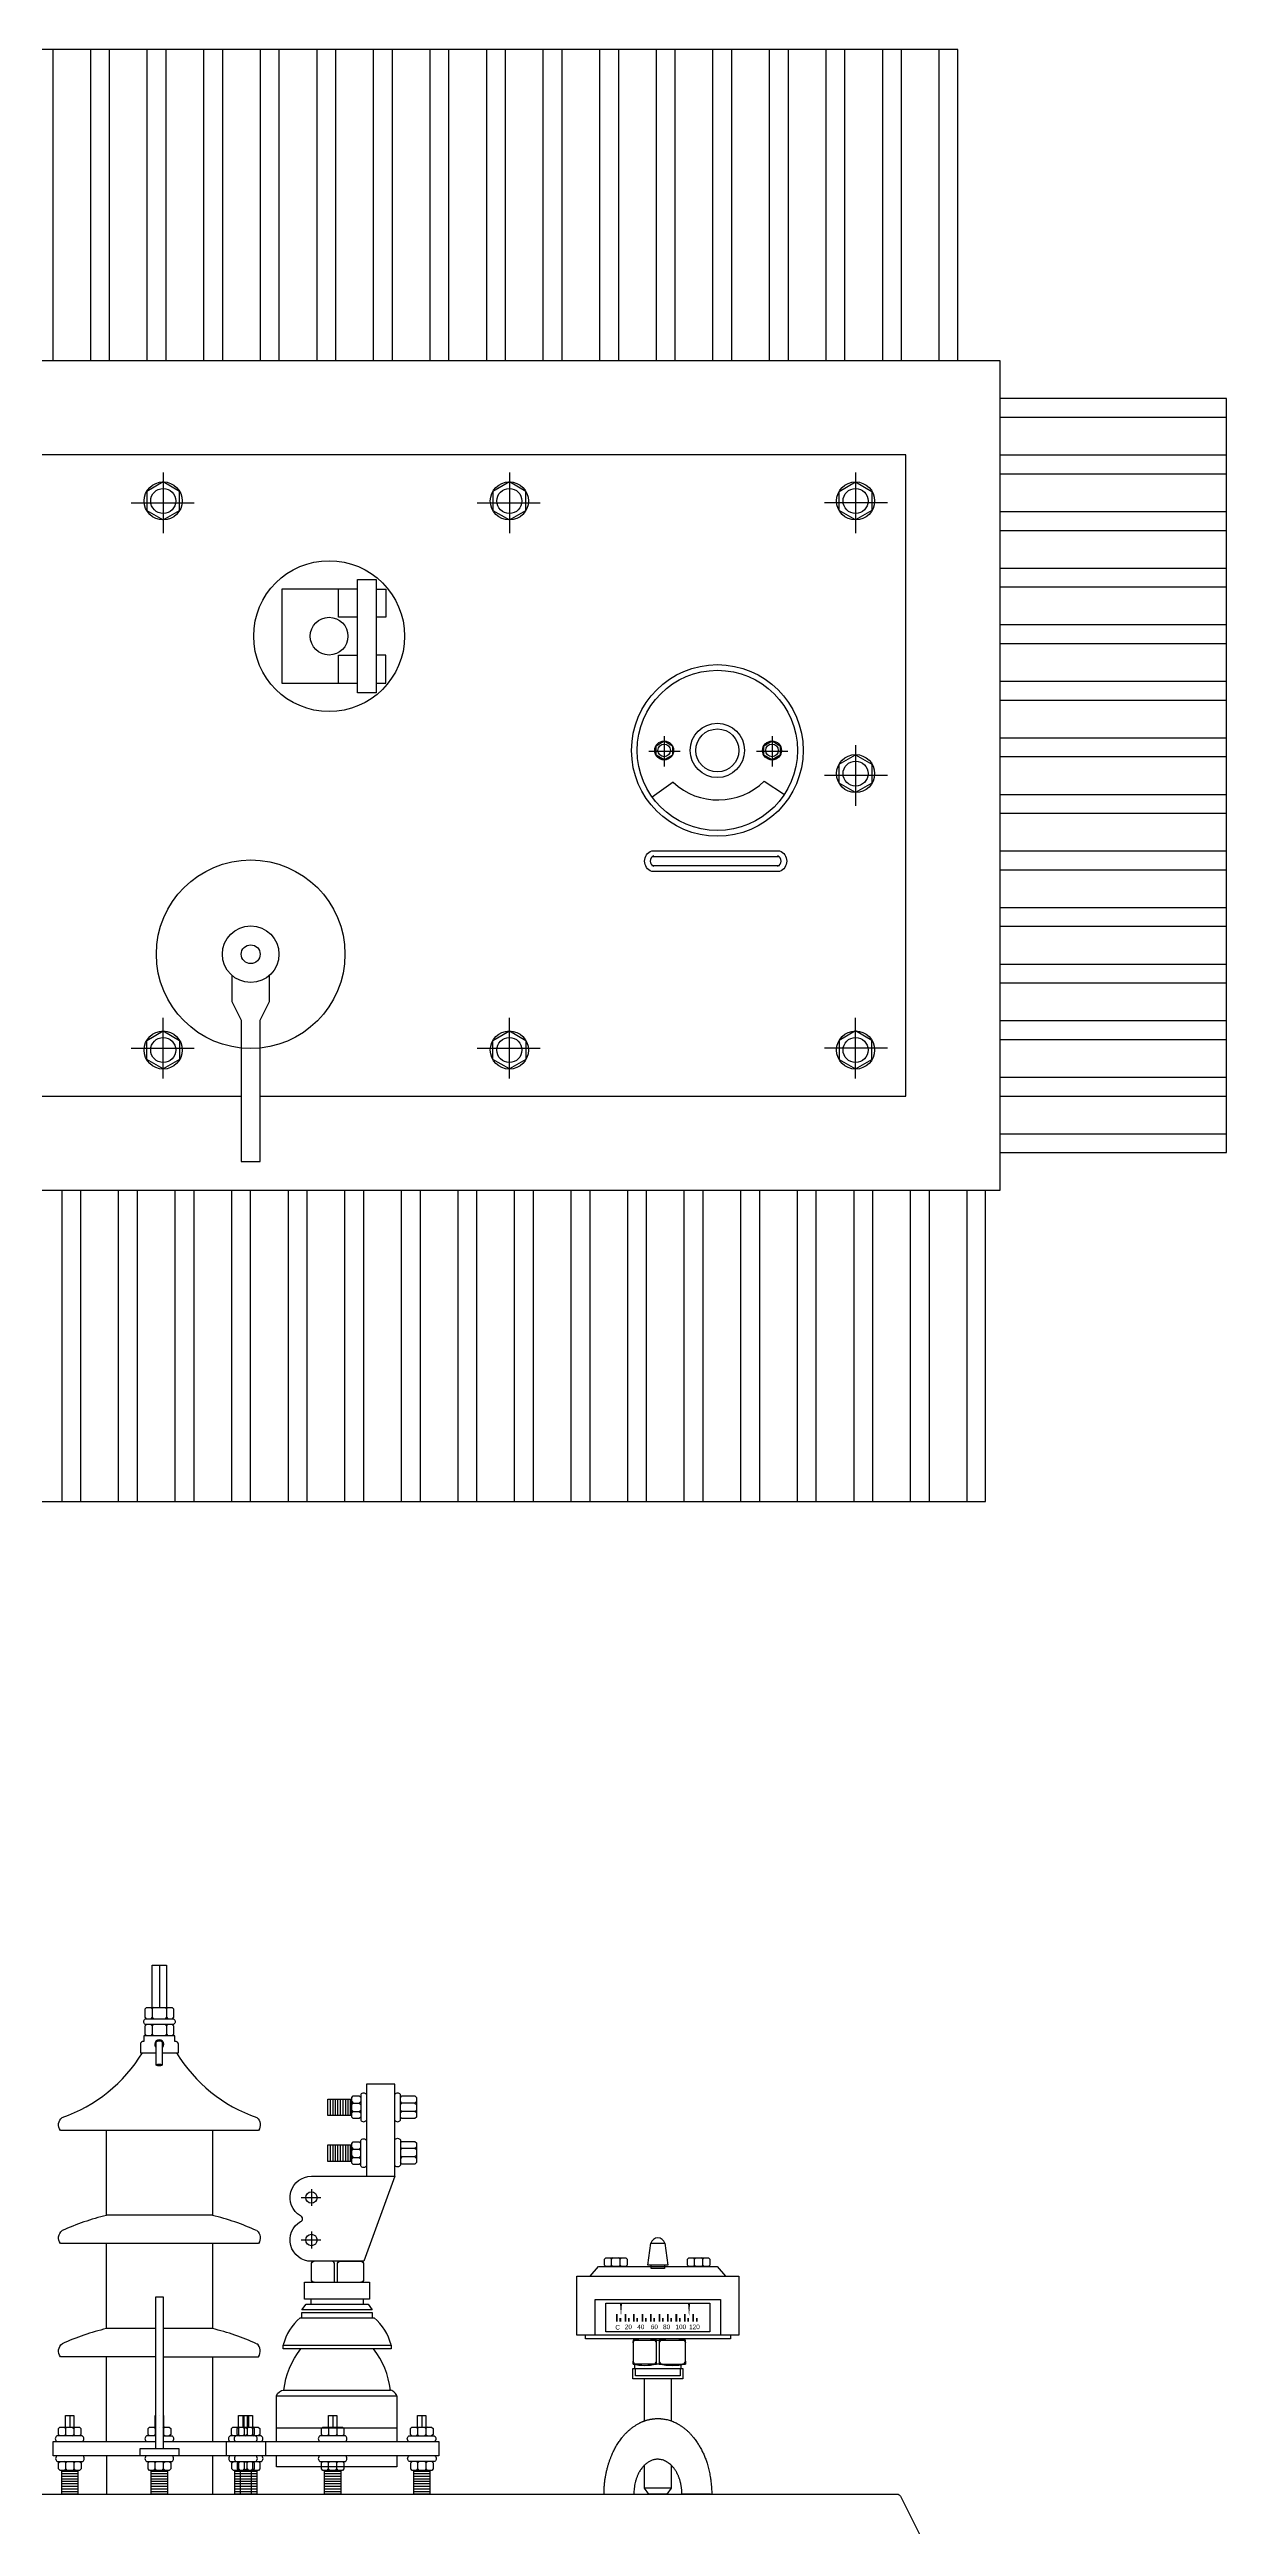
# Model space of a CAD drawing. Header units: millimetres. Extents: x 20927 to 53748, y 38421 to 54891.
# Drawn here: x 34320 to 34944, y 52680 to 53993 of the extents above; entities that cross this region are included whole.
import ezdxf

# ---------------------------------------------------------------- set-up
doc = ezdxf.new("R2010")
doc.units = ezdxf.units.MM
doc.linetypes.add('CENTERX2', pattern=[101.6, 63.5, -12.7, 12.7, -12.7])
doc.layers.add('Btrans.', color=2, linetype='Continuous')
doc.layers.add('HIGHT', color=8, linetype='Continuous')
doc.styles.get("Standard").update_dxf_attribs({"font": 'arial.ttf'})

msp = doc.modelspace()

# ---------------------------------------------------------------- linework, layer by layer
at = {"layer": 'Btrans.'}
for points in [[(34801.2, 53828.4), (34801.2, 53993.4), (33591.2, 53993.4), (33591.2, 53828.4)], [(33598.4, 53388.4), (34823.7, 53388.4), (34823.7, 53828.4), (33568.7, 53828.4), (33568.7, 53708.4), (33448.7, 53708.4), (33448.7, 53808.4), (33568.7, 53808.4)], [(34823.7, 53408.4), (34943.7, 53408.4), (34943.7, 53808.4), (34823.7, 53808.4)], [(34431.2, 53438.4), (34773.7, 53438.4), (34773.7, 53778.4), (33618.7, 53778.4), (33618.7, 53547.5)], [(34201.2, 53438.4), (34421.2, 53438.4)], [(33606, 53388.4), (33606, 53223.4), (34816, 53223.4), (34816, 53388.4)]]:
    msp.add_lwpolyline(points, dxfattribs=at)
msp.add_lwpolyline([(33546.5, 52696.9), (34769.1, 52696.9, -0.284079), (34770.8, 52695.8), (34785.3, 52666.9), (33530.3, 52666.9), (33544.7, 52695.8)], format="xyb", dxfattribs=at)
at = {"layer": 'HIGHT'}
for p, q in [((34321.2, 53993.4), (34321.2, 53828.4)), ((34341.2, 53993.4), (34341.2, 53828.4)), ((34351.2, 53993.4), (34351.2, 53828.4)), ((34371.2, 53993.4), (34371.2, 53828.4)), ((34381.2, 53993.4), (34381.2, 53828.4)), ((34401.2, 53993.4), (34401.2, 53828.4)), ((34411.2, 53993.4), (34411.2, 53828.4)), ((34431.2, 53993.4), (34431.2, 53828.4)), ((34441.2, 53993.4), (34441.2, 53828.4)), ((34461.2, 53993.4), (34461.2, 53828.4)), ((34471.2, 53993.4), (34471.2, 53828.4)), ((34491.2, 53993.4), (34491.2, 53828.4)), ((34501.2, 53993.4), (34501.2, 53828.4)), ((34521.2, 53993.4), (34521.2, 53828.4)), ((34531.2, 53993.4), (34531.2, 53828.4)), ((34551.2, 53993.4), (34551.2, 53828.4)), ((34561.2, 53993.4), (34561.2, 53828.4)), ((34581.2, 53993.4), (34581.2, 53828.4)), ((34591.2, 53993.4), (34591.2, 53828.4)), ((34611.2, 53993.4), (34611.2, 53828.4)), ((34621.2, 53993.4), (34621.2, 53828.4)), ((34641.2, 53993.4), (34641.2, 53828.4)), ((34651.2, 53993.4), (34651.2, 53828.4)), ((34671.2, 53993.4), (34671.2, 53828.4)), ((34681.2, 53993.4), (34681.2, 53828.4)), ((34701.2, 53993.4), (34701.2, 53828.4)), ((34711.2, 53993.4), (34711.2, 53828.4)), ((34731.2, 53993.4), (34731.2, 53828.4)), ((34741.2, 53993.4), (34741.2, 53828.4)), ((34761.2, 53993.4), (34761.2, 53828.4)), ((34771.2, 53993.4), (34771.2, 53828.4)), ((34791.2, 53993.4), (34791.2, 53828.4)), ((34823.7, 53798.4), (34943.7, 53798.4)), ((34823.7, 53778.4), (34943.7, 53778.4)), ((34823.7, 53768.4), (34943.7, 53768.4)), ((34823.7, 53748.4), (34943.7, 53748.4)), ((34823.7, 53738.4), (34943.7, 53738.4)), ((34823.7, 53718.4), (34943.7, 53718.4)), ((34823.7, 53708.4), (34943.7, 53708.4)), ((34823.7, 53688.4), (34943.7, 53688.4)), ((34823.7, 53678.4), (34943.7, 53678.4)), ((34823.7, 53658.4), (34943.7, 53658.4)), ((34823.7, 53648.4), (34943.7, 53648.4)), ((34823.7, 53628.4), (34943.7, 53628.4)), ((34823.7, 53618.4), (34943.7, 53618.4)), ((34650.2, 53604.8), (34639.2, 53596.9)), ((34823.7, 53598.4), (34943.7, 53598.4)), ((34823.7, 53588.4), (34943.7, 53588.4)), ((34638.9, 53565.5), (34706.7, 53565.5)), ((34706.7, 53560.5), (34638.9, 53560.5)), ((34823.7, 53568.4), (34943.7, 53568.4)), ((34823.7, 53558.4), (34943.7, 53558.4)), ((34823.7, 53538.4), (34943.7, 53538.4)), ((34823.7, 53528.4), (34943.7, 53528.4)), ((34823.7, 53508.4), (34943.7, 53508.4)), ((34823.7, 53498.4), (34943.7, 53498.4)), ((34823.7, 53478.4), (34943.7, 53478.4)), ((34823.7, 53468.4), (34943.7, 53468.4)), ((34823.7, 53448.4), (34943.7, 53448.4)), ((34823.7, 53438.4), (34943.7, 53438.4)), ((34823.7, 53418.4), (34943.7, 53418.4)), ((34326, 53388.4), (34326, 53223.4)), ((34336, 53388.4), (34336, 53223.4)), ((34356, 53388.4), (34356, 53223.4)), ((34366, 53388.4), (34366, 53223.4)), ((34386, 53388.4), (34386, 53223.4)), ((34396, 53388.4), (34396, 53223.4)), ((34416, 53388.4), (34416, 53223.4)), ((34426, 53388.4), (34426, 53223.4)), ((34446, 53388.4), (34446, 53223.4)), ((34456, 53388.4), (34456, 53223.4)), ((34476, 53388.4), (34476, 53223.4)), ((34486, 53388.4), (34486, 53223.4)), ((34506, 53388.4), (34506, 53223.4)), ((34516, 53388.4), (34516, 53223.4)), ((34536, 53388.4), (34536, 53223.4)), ((34546, 53388.4), (34546, 53223.4)), ((34566, 53388.4), (34566, 53223.4)), ((34576, 53388.4), (34576, 53223.4)), ((34596, 53388.4), (34596, 53223.4)), ((34606, 53388.4), (34606, 53223.4)), ((34626, 53388.4), (34626, 53223.4)), ((34636, 53388.4), (34636, 53223.4)), ((34656, 53388.4), (34656, 53223.4)), ((34666, 53388.4), (34666, 53223.4)), ((34686, 53388.4), (34686, 53223.4)), ((34696, 53388.4), (34696, 53223.4)), ((34716, 53388.4), (34716, 53223.4)), ((34726, 53388.4), (34726, 53223.4)), ((34746, 53388.4), (34746, 53223.4)), ((34756, 53388.4), (34756, 53223.4)), ((34776, 53388.4), (34776, 53223.4)), ((34786, 53388.4), (34786, 53223.4)), ((34806, 53388.4), (34806, 53223.4)), ((34377.8, 52977.5), (34377.8, 52955)), ((34373.3, 52955), (34374, 52954.3)), ((34380.8, 52955), (34381.5, 52954.3)), ((34374, 52949.8), (34373.3, 52949)), ((34373.3, 52946), (34374, 52945.3)), ((34374, 52940.8), (34373.3, 52940)), ((34381.5, 52949.8), (34380.8, 52949)), ((34382.3, 52946), (34381.5, 52945.3)), ((34381.5, 52940.8), (34382.3, 52940)), ((34376, 52924.5), (34376, 52936.7)), ((34468.5, 52897.8), (34468.5, 52906.4)), ((34469.9, 52897.8), (34469.9, 52906.4)), ((34471.2, 52897.8), (34471.2, 52906.4)), ((34472.5, 52897.8), (34472.5, 52906.4)), ((34473.9, 52897.8), (34473.9, 52906.4)), ((34475.2, 52897.8), (34475.2, 52906.4)), ((34476.6, 52897.8), (34476.6, 52906.4)), ((34477.9, 52897.8), (34477.9, 52906.4)), ((34479.2, 52897.8), (34479.2, 52906.4)), ((34479.8, 52903.6), (34480.6, 52904.3)), ((34483.8, 52904.3), (34484.6, 52903.6)), ((34483.8, 52899.9), (34484.6, 52900.6)), ((34513.3, 52904.3), (34506.3, 52904.3)), ((34513.3, 52899.9), (34506.3, 52899.9)), ((34468.5, 52873.4), (34468.5, 52882.1)), ((34469.9, 52873.4), (34469.9, 52882.1)), ((34471.2, 52873.4), (34471.2, 52882.1)), ((34472.5, 52873.4), (34472.5, 52882.1)), ((34473.9, 52873.4), (34473.9, 52882.1)), ((34475.2, 52873.4), (34475.2, 52882.1)), ((34476.6, 52873.4), (34476.6, 52882.1)), ((34477.9, 52873.4), (34477.9, 52882.1)), ((34479.2, 52873.4), (34479.2, 52882.1)), ((34479.8, 52879.2), (34480.6, 52879.9)), ((34479.8, 52876.3), (34480.6, 52875.5)), ((34483.8, 52879.9), (34484.6, 52879.2)), ((34483.8, 52875.5), (34484.6, 52876.3)), ((34506.3, 52880.2), (34505.6, 52879.5)), ((34506.3, 52875.8), (34505.6, 52876.5)), ((34514.1, 52879.5), (34513.3, 52880.2)), ((34514.1, 52876.5), (34513.3, 52875.8)), ((34617.6, 52818.3), (34617.6, 52821.6)), ((34622.1, 52818.3), (34622.1, 52821.6)), ((34661.5, 52821.6), (34660.8, 52822.3)), ((34666, 52821.6), (34665.2, 52822.3)), ((34660.8, 52817.6), (34661.5, 52818.3)), ((34665.2, 52817.6), (34666, 52818.3)), ((34349.7, 52724.8), (34349.7, 52769.8)), ((34405.9, 52769.8), (34405.9, 52724.8)), ((34656.8, 52767.4), (34656.8, 52765.9)), ((34328, 52731.8), (34328, 52728.5)), ((34330.2, 52738.6), (34330.2, 52732.5)), ((34332.4, 52731.8), (34332.4, 52728.5)), ((34377.8, 52738.6), (34377.8, 52738.6)), ((34377.8, 52732.5), (34377.8, 52732.5)), ((34420.6, 52732.5), (34419.8, 52731.8)), ((34422, 52738.6), (34422, 52732.5)), ((34422.8, 52732.5), (34422.8, 52738.6)), ((34422.8, 52731.8), (34422.8, 52728.5)), ((34424.3, 52738.6), (34424.3, 52732.5)), ((34425, 52732.5), (34424.3, 52731.8)), ((34425, 52738.6), (34425, 52732.5)), ((34427.2, 52731.8), (34427.2, 52728.5)), ((34466.7, 52732.5), (34467.5, 52731.8)), ((34469.7, 52738.6), (34469.7, 52732.5)), ((34472.6, 52732.5), (34471.9, 52731.8)), ((34513.9, 52732.5), (34514.7, 52731.8)), ((34516.9, 52738.6), (34516.9, 52732.5)), ((34518.4, 52732.5), (34519.1, 52731.8)), ((34349.7, 52717.3), (34349.7, 52696.8)), ((34375.6, 52728.5), (34375.9, 52728.2)), ((34380, 52728.5), (34379.7, 52728.2)), ((34405.9, 52717.4), (34405.9, 52696.8)), ((34413.4, 52717.3), (34413.4, 52724.8)), ((34419.8, 52728.5), (34420.6, 52727.8)), ((34424.3, 52728.5), (34425, 52727.8)), ((34434, 52724.8), (34434, 52717.3)), ((34467.5, 52728.5), (34466.7, 52727.8)), ((34471.9, 52728.5), (34472.6, 52727.8)), ((34514.7, 52728.5), (34513.9, 52727.8)), ((34519.1, 52728.5), (34519.9, 52727.8)), ((34334.6, 52709), (34326, 52709)), ((34334.6, 52707.6), (34326, 52707.6)), ((34334.6, 52706.3), (34326, 52706.3)), ((34334.6, 52704.9), (34326, 52704.9)), ((34334.6, 52703.6), (34326, 52703.6)), ((34328.1, 52713.5), (34328.8, 52714.3)), ((34328.8, 52709.5), (34328.1, 52710.3)), ((34332.5, 52710.3), (34332.5, 52713.5)), ((34382.1, 52709), (34373.5, 52709)), ((34382.1, 52707.6), (34373.5, 52707.6)), ((34382.1, 52706.3), (34373.5, 52706.3)), ((34382.1, 52704.9), (34373.5, 52704.9)), ((34382.1, 52703.6), (34373.5, 52703.6)), ((34375.6, 52713.5), (34376.3, 52714.3)), ((34376.3, 52709.5), (34375.6, 52710.3)), ((34380, 52713.5), (34379.3, 52714.3)), ((34379.3, 52709.5), (34380, 52710.3)), ((34429.5, 52709), (34417.8, 52709)), ((34429.5, 52707.6), (34417.8, 52707.6)), ((34429.5, 52706.3), (34417.8, 52706.3)), ((34429.5, 52704.9), (34417.8, 52704.9)), ((34429.5, 52703.6), (34417.8, 52703.6)), ((34420, 52713.5), (34420.7, 52714.3)), ((34420.7, 52709.5), (34420, 52710.3)), ((34420.8, 52696.9), (34420.8, 52709.5)), ((34422.2, 52709.5), (34422.9, 52710.3)), ((34422.9, 52713.5), (34423.7, 52714.3)), ((34424.4, 52710.3), (34424.4, 52713.5)), ((34426.5, 52709.5), (34426.5, 52696.9)), ((34427.4, 52713.5), (34426.6, 52714.3)), ((34428.1, 52709.5), (34427.4, 52710.3)), ((34474, 52709), (34465.3, 52709)), ((34474, 52707.6), (34465.3, 52707.6)), ((34474, 52706.3), (34465.3, 52706.3)), ((34474, 52704.9), (34465.3, 52704.9)), ((34474, 52703.6), (34465.3, 52703.6)), ((34467.5, 52713.5), (34466.7, 52714.3)), ((34466.7, 52709.5), (34467.5, 52710.3)), ((34472.6, 52709.5), (34471.9, 52710.3)), ((34521.3, 52709), (34512.7, 52709)), ((34521.3, 52707.6), (34512.7, 52707.6)), ((34521.3, 52706.3), (34512.7, 52706.3)), ((34521.3, 52704.9), (34512.7, 52704.9)), ((34521.3, 52703.6), (34512.7, 52703.6)), ((34514.8, 52713.5), (34514.1, 52714.3)), ((34514.1, 52709.5), (34514.8, 52710.3)), ((34519.2, 52710.3), (34519.2, 52713.5)), ((34334.6, 52702.3), (34326, 52702.3)), ((34334.6, 52700.9), (34326, 52700.9)), ((34334.6, 52699.6), (34326, 52699.6)), ((34334.6, 52698.2), (34326, 52698.2)), ((34382.1, 52702.3), (34373.5, 52702.3)), ((34382.1, 52700.9), (34373.5, 52700.9)), ((34382.1, 52699.6), (34373.5, 52699.6)), ((34382.1, 52698.2), (34373.5, 52698.2)), ((34429.5, 52702.3), (34417.8, 52702.3)), ((34429.5, 52700.9), (34417.8, 52700.9)), ((34429.5, 52699.6), (34417.8, 52699.6)), ((34429.5, 52698.2), (34417.8, 52698.2)), ((34474, 52702.3), (34465.3, 52702.3)), ((34474, 52700.9), (34465.3, 52700.9)), ((34474, 52699.6), (34465.3, 52699.6)), ((34474, 52698.2), (34465.3, 52698.2)), ((34521.3, 52702.3), (34512.7, 52702.3)), ((34521.3, 52700.9), (34512.7, 52700.9)), ((34521.3, 52699.6), (34512.7, 52699.6)), ((34521.3, 52698.2), (34512.7, 52698.2))]:
    msp.add_line(p, q, dxfattribs=at)
at = {"layer": 'HIGHT', "linetype": 'CENTERX2'}
for p, q in [((34379.8, 53769.1), (34379.8, 53736.9)), ((34563.4, 53769.1), (34563.4, 53736.9)), ((34747, 53769.1), (34747, 53736.9)), ((34362.8, 53753), (34396.2, 53753)), ((34546.4, 53753), (34579.8, 53753)), ((34764, 53753), (34730.6, 53753)), ((34645.5, 53629.2), (34645.5, 53613.2)), ((34702.7, 53629.2), (34702.7, 53613.2)), ((34747, 53624.5), (34747, 53592.3)), ((34654, 53621.2), (34637.3, 53621.2)), ((34711.1, 53621.2), (34694.5, 53621.2)), ((34764, 53608.4), (34730.6, 53608.4)), ((34379.8, 53447.7), (34379.8, 53479.9)), ((34563.4, 53447.7), (34563.4, 53479.9)), ((34747, 53447.7), (34747, 53479.9)), ((34362.8, 53463.8), (34396.2, 53463.8)), ((34546.4, 53463.8), (34579.8, 53463.8)), ((34764, 53463.8), (34730.6, 53463.8)), ((34452.9, 52854.2), (34463.4, 52854.2)), ((34458.4, 52858.7), (34458.4, 52849.9)), ((34458.4, 52836.2), (34458.4, 52827.1)), ((34452.9, 52831.7), (34463.4, 52831.7))]:
    msp.add_line(p, q, dxfattribs=at)
at = {"layer": 'HIGHT', "linetype": 'ByBlock'}
for p, q in [((34452.5, 52790.4), (34491.7, 52790.4)), ((34644.4, 52778.6), (34655.3, 52778.6))]:
    msp.add_line(p, q, dxfattribs=at)
at = {"layer": 'HIGHT'}
for points in [[(34379.8, 53743.9), (34388.5, 53749), (34388.5, 53759), (34379.8, 53764.1), (34371.1, 53759), (34371.1, 53749)], [(34563.4, 53743.9), (34572.1, 53749), (34572.1, 53759), (34563.4, 53764.1), (34554.7, 53759), (34554.7, 53749)], [(34747, 53743.9), (34738.3, 53749), (34738.3, 53759), (34747, 53764.1), (34755.7, 53759), (34755.7, 53749)], [(34482.8, 53712.3), (34492.8, 53712.3), (34492.8, 53652.3), (34482.8, 53652.3)], [(34645.5, 53616.7), (34641.2, 53619.2), (34641.2, 53624.2), (34645.5, 53626.7), (34649.9, 53624.2), (34649.9, 53619.2)], [(34702.7, 53616.7), (34698.3, 53619.2), (34698.3, 53624.2), (34702.7, 53626.7), (34707, 53624.2), (34707, 53619.2)], [(34747, 53599.3), (34738.3, 53604.3), (34738.3, 53614.4), (34747, 53619.4), (34755.7, 53614.4), (34755.7, 53604.3)], [(34379.8, 53472.9), (34388.5, 53467.9), (34388.5, 53457.8), (34379.8, 53452.8), (34371.1, 53457.8), (34371.1, 53467.9)], [(34563.4, 53472.9), (34572.1, 53467.9), (34572.1, 53457.8), (34563.4, 53452.8), (34554.7, 53457.8), (34554.7, 53467.9)], [(34747, 53472.9), (34738.3, 53467.9), (34738.3, 53457.8), (34747, 53452.8), (34755.7, 53457.8), (34755.7, 53467.9)], [(34613.9, 52818.3), (34613.9, 52821.6), (34614.6, 52822.3), (34625.1, 52822.3), (34625.8, 52821.6), (34625.8, 52818.3), (34625.1, 52817.6), (34614.6, 52817.6)], [(34638.4, 52830), (34645.9, 52830), (34647.4, 52818.4), (34636.9, 52818.4)], [(34657.8, 52821.6), (34658.5, 52822.3), (34669, 52822.3), (34669.7, 52821.6), (34669.7, 52818.3), (34669, 52817.6), (34658.5, 52817.6), (34657.8, 52818.3)], [(34599.2, 52812.5), (34685.1, 52812.5), (34685.1, 52781.2), (34599.2, 52781.2)], [(34614.5, 52798.2), (34669.7, 52798.2), (34669.7, 52783), (34614.5, 52783)], [(34628.8, 52763.6), (34655.4, 52763.6), (34655.4, 52758.1), (34628.8, 52758.1)]]:
    msp.add_lwpolyline(points, close=True, dxfattribs=at)
for points in [[(34482.8, 53707.3), (34442.8, 53707.3), (34442.8, 53657.3), (34482.8, 53657.3)], [(34482.8, 53692.3), (34472.8, 53692.3), (34472.8, 53707.3)], [(34492.8, 53707.3), (34497.8, 53707.3), (34497.8, 53692.3), (34492.8, 53692.3)], [(34472.8, 53657.3), (34472.8, 53672.3), (34482.8, 53672.3)], [(34492.8, 53657.3), (34497.8, 53657.3), (34497.8, 53672.3), (34492.8, 53672.3)], [(34416.2, 53502.4), (34416.2, 53488.6), (34421.2, 53478.6), (34421.2, 53403.6), (34431.2, 53403.6), (34431.2, 53478.6), (34436.2, 53488.6), (34436.2, 53502.4)], [(34374, 52955), (34374, 52977.5), (34381.5, 52977.5), (34381.5, 52955)], [(34371, 52949), (34370.3, 52949.8), (34370.3, 52954.3), (34371, 52955), (34384.5, 52955), (34385.3, 52954.3), (34385.3, 52949.8), (34384.5, 52949)], [(34374.8, 52955), (34374, 52954.3), (34374, 52949.8), (34374.8, 52949)], [(34382.3, 52955), (34381.5, 52954.3), (34381.5, 52949.8), (34382.3, 52949)], [(34371, 52940), (34370.3, 52940.8), (34370.3, 52945.3), (34371, 52946)], [(34374.8, 52946), (34374, 52945.3), (34374, 52940.8), (34374.8, 52940)], [(34380.8, 52946), (34381.5, 52945.3), (34381.5, 52940.8), (34380.8, 52940)], [(34384.5, 52946), (34385.3, 52945.3), (34385.3, 52940.8), (34384.5, 52940)], [(34479.8, 52897.8), (34467.2, 52897.8), (34467.2, 52906.4), (34479.8, 52906.4)], [(34484.6, 52896.9), (34483.8, 52896.1), (34480.6, 52896.1), (34479.8, 52896.9), (34479.8, 52907.3), (34480.6, 52908.1), (34483.8, 52908.1), (34484.6, 52907.3)], [(34479.8, 52905.1), (34480.6, 52904.3), (34483.8, 52904.3), (34484.6, 52905.1)], [(34479.8, 52900.6), (34480.6, 52899.9), (34479.8, 52899.1)], [(34505.6, 52907.3), (34506.3, 52908.1), (34513.3, 52908.1), (34514.1, 52907.3), (34514.1, 52896.9), (34513.3, 52896.1), (34506.3, 52896.1), (34505.6, 52896.9)], [(34505.6, 52903.6), (34506.3, 52904.3), (34505.6, 52905.1)], [(34505.6, 52899.1), (34506.3, 52899.9), (34505.6, 52900.6)], [(34514.1, 52905.1), (34513.3, 52904.3), (34514.1, 52903.6)], [(34514.1, 52899.1), (34513.3, 52899.9), (34514.1, 52900.6)], [(34405.9, 52889.8), (34405.9, 52844.8), (34349.7, 52844.8), (34349.7, 52889.8)], [(34480.6, 52899.9), (34483.8, 52899.9), (34484.6, 52899.1)], [(34479.8, 52873.4), (34467.2, 52873.4), (34467.2, 52882.1), (34479.8, 52882.1)], [(34484.6, 52872.5), (34483.8, 52871.8), (34480.6, 52871.8), (34479.8, 52872.5), (34479.8, 52882.9), (34480.6, 52883.7), (34483.8, 52883.7), (34484.6, 52882.9)], [(34479.8, 52880.7), (34480.6, 52879.9), (34483.8, 52879.9), (34484.6, 52880.7)], [(34479.8, 52874.8), (34480.6, 52875.5), (34483.8, 52875.5), (34484.6, 52874.8)], [(34505.6, 52883.2), (34506.3, 52884), (34513.3, 52884), (34514.1, 52883.2), (34514.1, 52872.8), (34513.3, 52872), (34506.3, 52872), (34505.6, 52872.8)], [(34514.1, 52881), (34513.3, 52880.2), (34506.3, 52880.2), (34505.6, 52881)], [(34514.1, 52875), (34513.3, 52875.8), (34506.3, 52875.8), (34505.6, 52875)], [(34375.9, 52784.8), (34349.7, 52784.8), (34349.7, 52829.8)], [(34405.9, 52829.8), (34405.9, 52784.8), (34379.7, 52784.8)], [(34618.4, 52822.3), (34617.6, 52821.6), (34616.9, 52822.3)], [(34622.8, 52822.3), (34622.1, 52821.6), (34621.3, 52822.3)], [(34662.3, 52817.6), (34661.5, 52818.3), (34661.5, 52821.6), (34662.3, 52822.3)], [(34666.7, 52817.6), (34666, 52818.3), (34666, 52821.6), (34666.7, 52822.3)], [(34606.2, 52812.5), (34610.7, 52817.7), (34673.6, 52817.7), (34678.1, 52812.5)], [(34616.9, 52817.6), (34617.6, 52818.3), (34618.4, 52817.6)], [(34621.3, 52817.6), (34622.1, 52818.3), (34622.8, 52817.6)], [(34645.6, 52818.4), (34645.6, 52816.6), (34638.6, 52816.6), (34638.6, 52818.4)], [(34375.9, 52721.1), (34375.9, 52801.5), (34379.7, 52801.5), (34379.7, 52721.1)], [(34608.9, 52781.2), (34608.9, 52800.1), (34675.4, 52800.1), (34675.4, 52781.2)], [(34680.6, 52781.2), (34680.6, 52779.2), (34603.7, 52779.2), (34603.7, 52781.2)], [(34629.9, 52763.6), (34629.9, 52765.9)], [(34653.9, 52763.6), (34653.9, 52759.6), (34630.3, 52759.6), (34630.3, 52763.6)], [(34635.1, 52735.7), (34635.1, 52758.1)], [(34649.2, 52758.1), (34649.2, 52735.7)], [(34654.4, 52765.9), (34654.4, 52763.6)], [(34325, 52727.8), (34324.2, 52728.5), (34324.2, 52731.8), (34325, 52732.5), (34335.4, 52732.5), (34336.1, 52731.8), (34336.1, 52728.5), (34335.4, 52727.8)], [(34327.2, 52732.5), (34328, 52731.8), (34328.7, 52732.5)], [(34328, 52732.5), (34328, 52738.6), (34332.4, 52738.6), (34332.4, 52732.5)], [(34331.6, 52732.5), (34332.4, 52731.8), (34333.1, 52732.5)], [(34372.6, 52727.8), (34371.8, 52728.5), (34371.8, 52731.8), (34372.6, 52732.5), (34375.9, 52732.5)], [(34374.8, 52732.5), (34375.6, 52731.8), (34375.9, 52732.1)], [(34375.6, 52731.8), (34375.6, 52728.5), (34374.8, 52727.8)], [(34375.6, 52732.5), (34375.6, 52738.6), (34375.9, 52738.6)], [(34379.7, 52738.6), (34380, 52738.6), (34380, 52732.5)], [(34379.7, 52732.5), (34383, 52732.5), (34383.8, 52731.8), (34383.8, 52728.5), (34383, 52727.8)], [(34380.8, 52732.5), (34380, 52731.8), (34379.7, 52732.1)], [(34380, 52731.8), (34380, 52728.5), (34380.8, 52727.8)], [(34416.8, 52727.8), (34416.1, 52728.5), (34416.1, 52731.8), (34416.8, 52732.5), (34430.2, 52732.5), (34431, 52731.8), (34431, 52728.5), (34430.2, 52727.8)], [(34419.1, 52732.5), (34419.8, 52731.8), (34419.8, 52728.5), (34419.1, 52727.8)], [(34419.8, 52727.8), (34419.1, 52728.5), (34419.1, 52731.8), (34419.8, 52732.5)], [(34419.8, 52732.5), (34419.8, 52738.6), (34427.2, 52738.6), (34427.2, 52732.5)], [(34422.1, 52732.5), (34422.8, 52731.8), (34423.6, 52732.5)], [(34423.5, 52732.5), (34424.3, 52731.8), (34424.3, 52728.5), (34423.5, 52727.8)], [(34428, 52732.5), (34427.2, 52731.8), (34426.5, 52732.5)], [(34427.3, 52732.5), (34428, 52731.8), (34428, 52728.5), (34427.3, 52727.8)], [(34464.5, 52727.8), (34463.7, 52728.5), (34463.7, 52731.8), (34464.5, 52732.5), (34474.9, 52732.5), (34475.6, 52731.8), (34475.6, 52728.5), (34474.9, 52727.8)], [(34467.5, 52732.5), (34467.5, 52738.6), (34471.9, 52738.6), (34471.9, 52732.5)], [(34468.2, 52732.5), (34467.5, 52731.8), (34467.5, 52728.5), (34468.2, 52727.8)], [(34471.1, 52732.5), (34471.9, 52731.8), (34471.9, 52728.5), (34471.1, 52727.8)], [(34511.7, 52727.8), (34510.9, 52728.5), (34510.9, 52731.8), (34511.7, 52732.5), (34522.1, 52732.5), (34522.9, 52731.8), (34522.9, 52728.5), (34522.1, 52727.8)], [(34514.7, 52732.5), (34514.7, 52738.6), (34519.1, 52738.6), (34519.1, 52732.5)], [(34515.4, 52732.5), (34514.7, 52731.8), (34514.7, 52728.5), (34515.4, 52727.8)], [(34519.9, 52732.5), (34519.1, 52731.8), (34519.1, 52728.5), (34518.4, 52727.8)], [(34379.7, 52724.8), (34525.9, 52724.8), (34525.9, 52717.3), (34321.5, 52717.3), (34321.5, 52724.8), (34375.9, 52724.8)], [(34328.7, 52727.8), (34328, 52728.5), (34327.2, 52727.8)], [(34331.6, 52727.8), (34332.4, 52728.5), (34333.1, 52727.8)], [(34367.5, 52717.3), (34367.5, 52721.1), (34388.1, 52721.1), (34388.1, 52717.3)], [(34422.1, 52727.8), (34422.8, 52728.5), (34423.6, 52727.8)], [(34426.5, 52727.8), (34427.2, 52728.5), (34428, 52727.8)], [(34335.5, 52714.3), (34336.3, 52713.5), (34336.3, 52710.3), (34335.5, 52709.5), (34325.1, 52709.5), (34324.3, 52710.3), (34324.3, 52713.5), (34325.1, 52714.3)], [(34334.6, 52709.5), (34334.6, 52696.9), (34326, 52696.9), (34326, 52709.5)], [(34327.3, 52709.5), (34328.1, 52710.3), (34328.1, 52713.5), (34327.3, 52714.3)], [(34331.8, 52714.3), (34332.5, 52713.5), (34333.3, 52714.3)], [(34333.3, 52709.5), (34332.5, 52710.3), (34331.8, 52709.5)], [(34383, 52714.3), (34383.8, 52713.5), (34383.8, 52710.3), (34383, 52709.5), (34372.6, 52709.5), (34371.8, 52710.3), (34371.8, 52713.5), (34372.6, 52714.3)], [(34382.1, 52709.5), (34382.1, 52696.9), (34373.5, 52696.9), (34373.5, 52709.5)], [(34374.8, 52709.5), (34375.6, 52710.3), (34375.6, 52713.5), (34374.8, 52714.3)], [(34380.8, 52709.5), (34380, 52710.3), (34380, 52713.5), (34380.8, 52714.3)], [(34430.4, 52714.3), (34431.1, 52713.5), (34431.1, 52710.3), (34430.4, 52709.5), (34417, 52709.5), (34416.2, 52710.3), (34416.2, 52713.5), (34417, 52714.3)], [(34429.5, 52709.5), (34429.5, 52696.9), (34417.8, 52696.9), (34417.8, 52709.5)], [(34419.2, 52709.5), (34420, 52710.3), (34420, 52713.5), (34419.2, 52714.3)], [(34419.9, 52709.5), (34419.2, 52710.3), (34419.2, 52713.5), (34419.9, 52714.3)], [(34423.7, 52709.5), (34422.9, 52710.3), (34422.9, 52713.5), (34422.2, 52714.3)], [(34423.6, 52714.3), (34424.4, 52713.5), (34425.1, 52714.3)], [(34423.6, 52709.5), (34424.4, 52710.3), (34425.1, 52709.5)], [(34426.6, 52709.5), (34427.4, 52710.3), (34427.4, 52713.5), (34428.1, 52714.3)], [(34427.4, 52714.3), (34428.1, 52713.5), (34428.1, 52710.3), (34427.4, 52709.5)], [(34474.9, 52714.3), (34475.6, 52713.5), (34475.6, 52710.3), (34474.9, 52709.5), (34464.5, 52709.5), (34463.7, 52710.3), (34463.7, 52713.5), (34464.5, 52714.3)], [(34474, 52709.5), (34474, 52696.9), (34465.3, 52696.9), (34465.3, 52709.5)], [(34468.2, 52709.5), (34467.5, 52710.3), (34467.5, 52713.5), (34468.2, 52714.3)], [(34472.6, 52714.3), (34471.9, 52713.5), (34471.1, 52714.3)], [(34471.1, 52709.5), (34471.9, 52710.3), (34471.9, 52713.5)], [(34522.2, 52714.3), (34523, 52713.5), (34523, 52710.3), (34522.2, 52709.5), (34511.8, 52709.5), (34511.1, 52710.3), (34511.1, 52713.5), (34511.8, 52714.3)], [(34521.3, 52709.5), (34521.3, 52696.9), (34512.7, 52696.9), (34512.7, 52709.5)], [(34515.6, 52709.5), (34514.8, 52710.3), (34514.8, 52713.5), (34515.6, 52714.3)], [(34518.5, 52714.3), (34519.2, 52713.5), (34520, 52714.3)], [(34520, 52709.5), (34519.2, 52710.3), (34518.5, 52709.5)], [(34649.2, 52712.4), (34649.2, 52700), (34635.1, 52700), (34635.1, 52712.4)], [(34649.2, 52700), (34646.9, 52696.9), (34637.4, 52696.9), (34635.1, 52700)]]:
    msp.add_lwpolyline(points, dxfattribs=at)
for points, format in [([(34650.2, 53604.8, 0.399758), (34698.6, 53605.4), (34709.3, 53598.4)], "xyb"), ([(34379.4, 52931), (34387.9, 52931), (34387.9, 52935.5, 0.471469), (34386, 52937), (34386, 52940), (34369.5, 52940), (34369.5, 52937, 0.471469), (34367.7, 52935.5), (34367.7, 52931), (34376, 52931)], "xyb"), ([(34386.8, 52931, 0.173722), (34429.4, 52896.7, -0.405237), (34430.3, 52889.8), (34325.3, 52889.8, -0.405237), (34326.2, 52896.7, 0.173722), (34368.8, 52931)], "xyb"), ([(34379.4, 52924.5), (34379.4, 52936.7, 0.280335), (34376, 52936.7)], "xyb"), ([(34502.6, 52865.5), (34486.2, 52820.4), (34458.4, 52820.4, -0.767012), (34452.7, 52841.5, 0.731645), (34452.6, 52844.5, -0.762576), (34458.4, 52865.5), (34502.6, 52865.5), (34502.6, 52914.3), (34487.6, 52914.3), (34487.6, 52865.5)], "xyb"), ([(34487.6, 52908.8, 0.56779), (34484.6, 52908.8), (34484.6, 52895.3, 0.56779), (34487.6, 52895.3)], "xyb"), ([(34502.6, 52895.3, 0.56779), (34505.6, 52895.3), (34505.6, 52908.8, 0.56779), (34502.6, 52908.8)], "xyb"), ([(34487.6, 52871, -0.56779), (34484.6, 52871), (34484.6, 52884.5, -0.56779), (34487.6, 52884.5)], "xyb"), ([(34502.6, 52884.8, -0.56779), (34505.6, 52884.8), (34505.6, 52871.3, -0.56779), (34502.6, 52871.3)], "xyb"), ([(34429.4, 52836.7, -0.405237), (34430.3, 52829.8), (34325.3, 52829.8, -0.405237), (34326.2, 52836.7)], "xyb"), ([(34470.7, 52809.3), (34470.7, 52818.9, 0.414214), (34469.2, 52820.4)], "xyb"), ([(34622.6, 52798.3, 1.12, 0, 0), (34622.6, 52791.1, 0, 0, 0)], "xyseb"), ([(34658.7, 52798.3, 1.12, 0, 0), (34658.7, 52791.1, 0, 0, 0)], "xyseb"), ([(34375.9, 52769.8), (34325.3, 52769.8, -0.405237), (34326.2, 52776.7)], "xyb"), ([(34379.7, 52769.8), (34430.3, 52769.8, 0.405237), (34429.4, 52776.7)], "xyb"), ([(34629, 52765.9, 0.110221), (34641.4, 52765.9), (34641.4, 52778.6, 0.110221), (34629, 52778.6), (34644.4, 52778.6, 0.414214), (34642.9, 52777.1)], "xyb"), ([(34642.9, 52767.4), (34642.9, 52765.9, 0.098454), (34656.8, 52765.9), (34655.3, 52765.9)], "xyb"), ([(34336.9, 52724.8, 0.56779), (34336.9, 52727.8), (34323.4, 52727.8, 0.56779), (34323.4, 52724.8)], "xyb"), ([(34323.6, 52717.3, 0.56779), (34323.6, 52714.3), (34337.1, 52714.3, 0.56779), (34337.1, 52717.3)], "xyb"), ([(34375.9, 52727.8), (34371, 52727.8, 0.56779), (34371, 52724.8)], "xyb"), ([(34371, 52717.3, 0.56779), (34371, 52714.3), (34384.5, 52714.3, 0.56779), (34384.5, 52717.3)], "xyb"), ([(34379.7, 52727.8), (34384.5, 52727.8, -0.56779), (34384.5, 52724.8)], "xyb"), ([(34431.8, 52724.8, 0.56779), (34431.8, 52727.8), (34415.3, 52727.8, 0.56779), (34415.3, 52724.8)], "xyb"), ([(34415.4, 52717.3, 0.56779), (34415.4, 52714.3), (34431.9, 52714.3, 0.56779), (34431.9, 52717.3)], "xyb"), ([(34476.4, 52724.8, 0.56779), (34476.4, 52727.8), (34462.9, 52727.8, 0.56779), (34462.9, 52724.8)], "xyb"), ([(34462.9, 52717.3, 0.56779), (34462.9, 52714.3), (34476.4, 52714.3, 0.56779), (34476.4, 52717.3)], "xyb"), ([(34510.1, 52724.8, -0.56779), (34510.1, 52727.8), (34523.6, 52727.8, -0.56779), (34523.6, 52724.8)], "xyb"), ([(34523.8, 52717.3, -0.56779), (34523.8, 52714.3), (34510.3, 52714.3, -0.56779), (34510.3, 52717.3)], "xyb")]:
    msp.add_lwpolyline(points, format=format, dxfattribs=at)
for points in [[(34706.7, 53557.5), (34638.9, 53557.5, -0.686948), (34638.9, 53568.5), (34706.7, 53568.5, -0.686948)], [(34385.3, 52946), (34370.3, 52946, -0.56779), (34370.3, 52949), (34385.3, 52949, -0.56779)]]:
    msp.add_lwpolyline(points, format="xyb", close=True, dxfattribs=at)
at = {"layer": 'HIGHT', "linetype": 'ByBlock'}
for points in [[(34454.8, 52809.3), (34489.3, 52809.3), (34489.3, 52800.3), (34454.8, 52800.3)], [(34455.7, 52797.6), (34488.5, 52797.6), (34490.7, 52794.7), (34453.4, 52794.7)], [(34443.5, 52776), (34500.7, 52776), (34500.7, 52774), (34443.5, 52774)]]:
    msp.add_lwpolyline(points, close=True, dxfattribs=at)
for points in [[(34459.9, 52809.3, -0.414214), (34458.4, 52810.8), (34458.4, 52818.9, -0.414214), (34459.9, 52820.4)], [(34472.2, 52809.3), (34472.2, 52818.9, -0.414214), (34473.7, 52820.4), (34484.6, 52820.4, -0.414214), (34486.1, 52818.9), (34486.1, 52810.8, -0.414214), (34484.6, 52809.3)], [(34439.9, 52724.8), (34439.9, 52749.1, -0.302706), (34443.8, 52752.1, -0.13826), (34452.8, 52774)], [(34443.8, 52752.1), (34500.3, 52752.1, 0.13826), (34491.3, 52774)], [(34656.8, 52778.6, 0.098454), (34642.9, 52778.6), (34642.9, 52777.1), (34642.9, 52767.4, 0.414214), (34644.4, 52765.9), (34629, 52765.9), (34629, 52767.4)], [(34629, 52777.1, -0.414214), (34630.5, 52778.6)], [(34629, 52778.6), (34629, 52777.1), (34629, 52767.4, 0.414214), (34630.5, 52765.9)], [(34644.4, 52765.9), (34655.3, 52765.9, 0.414214), (34656.8, 52767.4), (34656.8, 52777.1), (34656.8, 52778.6), (34655.3, 52778.6, -0.414214), (34656.8, 52777.1)]]:
    msp.add_lwpolyline(points, format="xyb", dxfattribs=at)
for points in [[(34458.2, 52797.6), (34458.2, 52800.3)], [(34485.9, 52800.3), (34485.9, 52797.6)], [(34453.4, 52790.4), (34453.4, 52793.3), (34490.7, 52793.3), (34490.7, 52790.4)], [(34439.9, 52749.1), (34503.7, 52749.1), (34503.7, 52724.8)], [(34439.9, 52732.1), (34503.7, 52732.1)], [(34503.7, 52717.3), (34503.7, 52711.4), (34439.9, 52711.4), (34439.9, 52717.3)]]:
    msp.add_lwpolyline(points, dxfattribs=at)
at = {"layer": 'HIGHT'}
for centre, radius in [((34379.8, 53754), 10.1), ((34379.8, 53754), 6.64), ((34563.4, 53754), 10.1), ((34563.4, 53754), 6.64), ((34747, 53754), 10.1), ((34747, 53754), 6.64), ((34467.8, 53682.3), 40), ((34467.8, 53682.3), 10), ((34673.7, 53621.7), 45.5), ((34673.7, 53621.7), 42.5), ((34673.7, 53621.7), 14.4), ((34645.5, 53621.7), 5.03), ((34645.5, 53621.7), 3.32), ((34673.7, 53621.7), 11.4), ((34702.7, 53621.7), 5.03), ((34702.7, 53621.7), 3.32), ((34747, 53609.4), 10.1), ((34747, 53609.4), 6.64), ((34426.2, 53513.6), 50), ((34426.2, 53513.6), 15), ((34426.2, 53513.6), 5), ((34379.8, 53462.8), 10.1), ((34379.8, 53462.8), 6.64), ((34563.4, 53462.8), 10.1), ((34563.4, 53462.8), 6.64), ((34747, 53462.8), 10.1), ((34747, 53462.8), 6.64), ((34458.4, 52854.2), 3.02), ((34458.4, 52831.7), 3.02)]:
    msp.add_circle(centre, radius, dxfattribs=at)
for centre, radius, start, end in [((34641, 53563), 2.9, 111.0259, 248.9741), ((34704.6, 53563), 2.9, 291.0259, 68.9741), ((34377.7, 52935.5), 2.39, 315.6456, 222.2073), ((34379.9, 52718.9), 129.4, 103.5116, 114.5052), ((34375.7, 52718.9), 129.4, 65.4948, 76.4884), ((34642.1, 52828.9), 3.89, 16.1675, 163.8325), ((34379.9, 52658.9), 129.4, 103.5116, 114.5052), ((34375.7, 52658.9), 129.4, 65.4948, 76.4884), ((34639.9, 52777.1), 1.5, 0, 90), ((34639.9, 52767.4), 1.5, 270, 0), ((34419.2, 52726.3), 1.75, 120.8251, 239.1749), ((34419.3, 52715.8), 1.75, 120.8251, 239.1749), ((34427.9, 52726.3), 1.75, 300.8251, 59.1749), ((34428, 52715.8), 1.75, 300.8251, 59.1749)]:
    msp.add_arc(centre, radius, start, end, dxfattribs=at)
at = {"layer": 'HIGHT', "linetype": 'ByBlock'}
for centre, radius, start, end in [((34470.3, 52769.2), 27.7, 130.1249, 165.7204), ((34473.8, 52769.2), 27.7, 14.2796, 49.8751), ((34499.5, 52747.7), 4.4, 19.0684, 86.4339)]:
    msp.add_arc(centre, radius, start, end, dxfattribs=at)
at = {"layer": 'HIGHT'}
msp.add_ellipse((34377.7, 52924.5), major_axis=(-1.74, 0), ratio=0.240501, dxfattribs=at)
msp.add_rational_spline([(34613.6, 52696.9), (34613.6, 52700.7), (34614.1, 52704.5), (34615, 52711), (34617.5, 52717.1), (34619.6, 52722.4), (34623.1, 52726.8), (34626.8, 52731.6), (34632.2, 52734.5), (34642.1, 52739.8), (34652.1, 52734.5), (34657.1, 52731.8), (34660.6, 52727.5), (34665.7, 52721.3), (34668.1, 52713.7), (34670.7, 52705.5), (34670.7, 52696.9), (34662.8, 52696.9), (34654.9, 52696.9), (34654.9, 52715.4), (34642.1, 52715.4), (34629.4, 52715.4), (34629.4, 52696.9)], [1, 0.997651355028, 1, 0.991835439668, 1, 0.990029856328, 1, 0.978105417092, 1, 0.881610107852, 1, 0.98073514437, 1, 0.981643522936, 1, 0.987843244892, 1, 1, 1, 0.707106781187, 1, 0.707106781187, 1], degree=2, knots=[0, 0, 0, 0.1371, 0.1371, 0.392845, 0.392845, 0.675501, 0.675501, 1.094785, 1.094785, 2.077852, 2.077852, 2.471065, 2.471065, 2.854866, 2.854866, 3.167039, 3.167039, 4.167039, 4.167039, 5.737835, 5.737835, 7.308632, 7.308632, 7.308632], dxfattribs=at)
for points in [[(34620.9, 52792.5), (34620, 52792.5), (34620.9, 52788.3), (34620, 52788.3)], [(34622.7, 52790.4), (34621.8, 52790.4), (34622.7, 52788.3), (34621.8, 52788.3)], [(34625.4, 52792.5), (34624.5, 52792.5), (34625.4, 52788.3), (34624.5, 52788.3)], [(34627.2, 52790.4), (34626.3, 52790.4), (34627.2, 52788.3), (34626.3, 52788.3)], [(34629.9, 52792.5), (34629, 52792.5), (34629.9, 52788.3), (34629, 52788.3)], [(34631.7, 52790.4), (34630.8, 52790.4), (34631.7, 52788.3), (34630.8, 52788.3)], [(34634.4, 52792.5), (34633.5, 52792.5), (34634.4, 52788.3), (34633.5, 52788.3)], [(34636.2, 52790.4), (34635.3, 52790.4), (34636.2, 52788.3), (34635.3, 52788.3)], [(34638.9, 52792.5), (34638, 52792.5), (34638.9, 52788.3), (34638, 52788.3)], [(34640.7, 52790.4), (34639.8, 52790.4), (34640.7, 52788.3), (34639.8, 52788.3)], [(34643.4, 52792.5), (34642.5, 52792.5), (34643.4, 52788.3), (34642.5, 52788.3)], [(34645.2, 52790.4), (34644.3, 52790.4), (34645.2, 52788.3), (34644.3, 52788.3)], [(34647.9, 52792.5), (34647, 52792.5), (34647.9, 52788.3), (34647, 52788.3)], [(34649.7, 52790.4), (34648.8, 52790.4), (34649.7, 52788.3), (34648.8, 52788.3)], [(34652.4, 52792.5), (34651.5, 52792.5), (34652.4, 52788.3), (34651.5, 52788.3)], [(34654.2, 52790.4), (34653.3, 52790.4), (34654.2, 52788.3), (34653.3, 52788.3)], [(34656.9, 52792.5), (34656, 52792.5), (34656.9, 52788.3), (34656, 52788.3)], [(34658.7, 52790.4), (34657.8, 52790.4), (34658.7, 52788.3), (34657.8, 52788.3)], [(34661.4, 52792.5), (34660.5, 52792.5), (34661.4, 52788.3), (34660.5, 52788.3)], [(34663.2, 52790.4), (34662.3, 52790.4), (34663.2, 52788.3), (34662.3, 52788.3)]]:
    msp.add_trace(points, dxfattribs=at)

# ---------------------------------------------------------------- texts
for s, p in [('C', (34619.6, 52784.2)), ('20', (34624.6, 52784.4)), ('40', (34631.2, 52784.4)), ('60', (34638.4, 52784.4)), ('80', (34644.9, 52784.4)), ('100', (34651.5, 52784.4)), ('120', (34658.7, 52784.4))]:
    msp.add_text(s, height=2.44, dxfattribs=at).set_placement(p)

doc.saveas('drawing.dxf')
